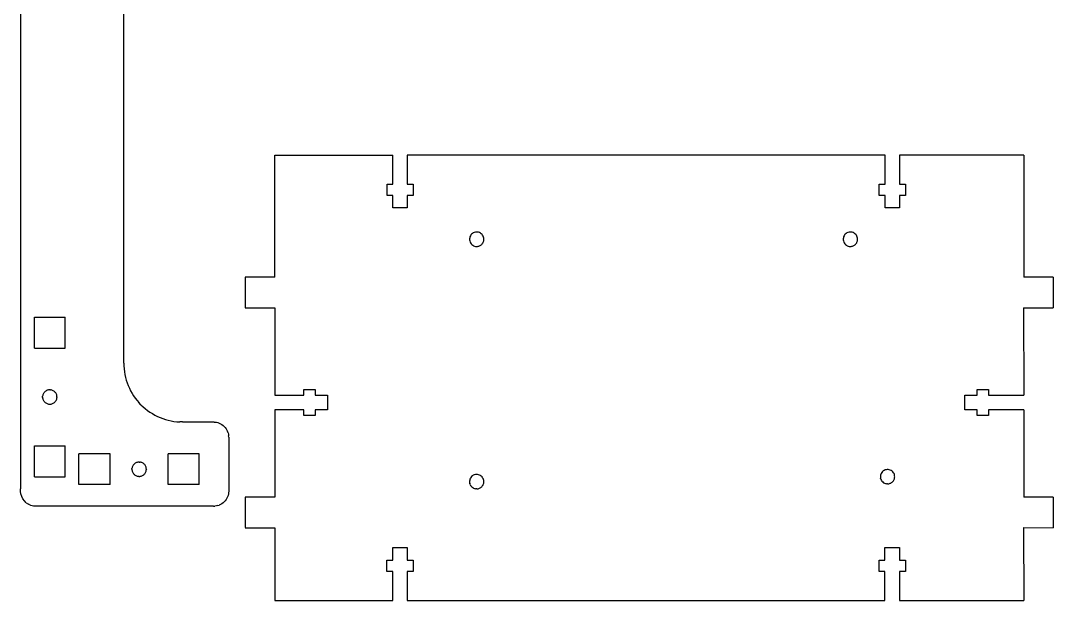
# Model space of a CAD drawing. Header units: millimetres. Extents: x -794 to 1477, y -521 to -225.
# Drawn here: x 857.8 to 1066.4, y -519.3 to -402.1 of the extents above; entities that cross this region are included whole.
import ezdxf

# ---------------------------------------------------------------- set-up
doc = ezdxf.new("R2010")
doc.units = ezdxf.units.MM
doc.linetypes.add('HIDDEN', pattern=[9.525, 6.35, -3.175])
doc.layers.get('0').update_dxf_attribs({"color": 253, "lineweight": 70, "true_color": 0x8faf8f})
doc.layers.add('Hidden', color=98, linetype='Continuous', lineweight=70, true_color=0x054805)

msp = doc.modelspace()

# ---------------------------------------------------------------- linework, layer by layer
at = {"color": 98, "lineweight": -3, "true_color": 0x054805}
for p, q in [((857.76, -229.48), (857.76, -496.71)), ((878.59, -471.32), (878.59, -253.32)), ((909.13, -442.08), (909.13, -429.28)), ((909.13, -429.28), (932.99, -429.28)), ((932.99, -435.13), (932.99, -429.28)), ((1032.41, -429.27), (935.89, -429.28)), ((935.89, -429.28), (935.89, -435.13)), ((1032.41, -435.13), (1032.41, -429.27)), ((1060.42, -429.28), (1035.31, -429.27)), ((1035.31, -429.27), (1035.31, -435.13)), ((1060.42, -429.28), (1060.42, -453.97)), ((931.79, -437.43), (931.79, -435.13)), ((931.79, -435.13), (932.99, -435.13)), ((935.89, -435.13), (937.09, -435.13)), ((937.09, -435.13), (937.09, -437.43)), ((1031.21, -437.43), (1031.21, -435.13)), ((1031.21, -435.13), (1032.41, -435.13)), ((1035.31, -435.13), (1036.51, -435.13)), ((1036.51, -435.13), (1036.51, -437.43)), ((932.99, -437.43), (931.79, -437.43)), ((932.99, -439.93), (932.99, -437.43)), ((937.09, -437.43), (935.89, -437.43)), ((935.89, -437.43), (935.89, -439.93)), ((1032.41, -437.43), (1031.21, -437.43)), ((1032.41, -439.93), (1032.41, -437.43)), ((1036.51, -437.43), (1035.31, -437.43)), ((1035.31, -437.43), (1035.31, -439.93)), ((935.89, -439.93), (932.99, -439.93)), ((1035.31, -439.93), (1032.41, -439.93)), ((909.13, -453.97), (909.13, -442.08)), ((948.49, -446), (948.46, -446.21)), ((948.46, -446.21), (948.46, -446.42)), ((948.46, -446.42), (948.5, -446.63)), ((948.54, -445.79), (948.49, -446)), ((948.63, -445.6), (948.54, -445.79)), ((948.74, -445.42), (948.63, -445.6)), ((948.88, -445.26), (948.74, -445.42)), ((949.04, -445.12), (948.88, -445.26)), ((949.22, -445), (949.04, -445.12)), ((949.42, -444.91), (949.22, -445)), ((949.63, -444.86), (949.42, -444.91)), ((949.84, -444.83), (949.63, -444.86)), ((950.05, -444.84), (949.84, -444.83)), ((950.26, -444.87), (950.05, -444.84)), ((950.46, -444.94), (950.26, -444.87)), ((950.65, -445.04), (950.46, -444.94)), ((950.83, -445.16), (950.65, -445.04)), ((950.98, -445.31), (950.83, -445.16)), ((951.11, -445.48), (950.98, -445.31)), ((951.22, -445.66), (951.11, -445.48)), ((951.3, -445.86), (951.22, -445.66)), ((951.34, -446.07), (951.3, -445.86)), ((951.33, -446.57), (951.35, -446.43)), ((951.35, -446.17), (951.34, -446.07)), ((951.36, -446.23), (951.35, -446.17)), ((951.35, -446.43), (951.36, -446.28)), ((951.36, -446.25), (951.36, -446.23)), ((951.36, -446.28), (951.36, -446.25)), ((1023.99, -446), (1023.96, -446.21)), ((1023.96, -446.21), (1023.96, -446.42)), ((1023.96, -446.42), (1024, -446.63)), ((1024.04, -445.79), (1023.99, -446)), ((1024.13, -445.6), (1024.04, -445.79)), ((1024.24, -445.42), (1024.13, -445.6)), ((1024.38, -445.26), (1024.24, -445.42)), ((1024.54, -445.12), (1024.38, -445.26)), ((1024.72, -445), (1024.54, -445.12)), ((1024.92, -444.91), (1024.72, -445)), ((1025.13, -444.86), (1024.92, -444.91)), ((1025.34, -444.83), (1025.13, -444.86)), ((1025.55, -444.84), (1025.34, -444.83)), ((1025.76, -444.87), (1025.55, -444.84)), ((1025.96, -444.94), (1025.76, -444.87)), ((1026.15, -445.04), (1025.96, -444.94)), ((1026.33, -445.16), (1026.15, -445.04)), ((1026.48, -445.31), (1026.33, -445.16)), ((1026.61, -445.48), (1026.48, -445.31)), ((1026.72, -445.66), (1026.61, -445.48)), ((1026.8, -445.86), (1026.72, -445.66)), ((1026.84, -446.07), (1026.8, -445.86)), ((1026.83, -446.57), (1026.85, -446.43)), ((1026.85, -446.17), (1026.84, -446.07)), ((1026.86, -446.23), (1026.85, -446.17)), ((1026.85, -446.43), (1026.86, -446.28)), ((1026.86, -446.25), (1026.86, -446.23)), ((1026.86, -446.28), (1026.86, -446.25)), ((948.5, -446.63), (948.57, -446.84)), ((948.57, -446.84), (948.66, -447.03)), ((948.66, -447.03), (948.79, -447.2)), ((948.79, -447.2), (948.93, -447.35)), ((948.93, -447.35), (949.1, -447.49)), ((949.1, -447.49), (949.29, -447.59)), ((949.29, -447.59), (949.49, -447.67)), ((949.49, -447.67), (949.69, -447.72)), ((949.69, -447.72), (949.91, -447.73)), ((949.91, -447.73), (950.06, -447.72)), ((950.06, -447.72), (950.2, -447.7)), ((950.2, -447.7), (950.34, -447.67)), ((950.34, -447.67), (950.47, -447.62)), ((950.47, -447.62), (950.6, -447.56)), ((950.6, -447.56), (950.72, -447.48)), ((950.72, -447.48), (950.83, -447.4)), ((950.83, -447.4), (950.93, -447.31)), ((950.93, -447.31), (951.03, -447.2)), ((951.03, -447.2), (951.11, -447.09)), ((951.11, -447.09), (951.18, -446.97)), ((951.18, -446.97), (951.24, -446.85)), ((951.24, -446.85), (951.29, -446.71)), ((951.29, -446.71), (951.33, -446.57)), ((1024, -446.63), (1024.07, -446.84)), ((1024.07, -446.84), (1024.16, -447.03)), ((1024.16, -447.03), (1024.29, -447.2)), ((1024.29, -447.2), (1024.43, -447.35)), ((1024.43, -447.35), (1024.6, -447.49)), ((1024.6, -447.49), (1024.79, -447.59)), ((1024.79, -447.59), (1024.99, -447.67)), ((1024.99, -447.67), (1025.19, -447.72)), ((1025.19, -447.72), (1025.41, -447.73)), ((1025.41, -447.73), (1025.56, -447.72)), ((1025.56, -447.72), (1025.7, -447.7)), ((1025.7, -447.7), (1025.84, -447.67)), ((1025.84, -447.67), (1025.97, -447.62)), ((1025.97, -447.62), (1026.1, -447.56)), ((1026.1, -447.56), (1026.22, -447.48)), ((1026.22, -447.48), (1026.33, -447.4)), ((1026.33, -447.4), (1026.43, -447.31)), ((1026.43, -447.31), (1026.53, -447.2)), ((1026.53, -447.2), (1026.61, -447.09)), ((1026.61, -447.09), (1026.68, -446.97)), ((1026.68, -446.97), (1026.74, -446.85)), ((1026.74, -446.85), (1026.79, -446.71)), ((1026.79, -446.71), (1026.83, -446.57)), ((903.13, -453.97), (903.13, -460.16)), ((909.13, -453.97), (903.13, -453.97)), ((1066.41, -453.97), (1060.42, -453.97)), ((1066.41, -453.97), (1066.41, -460.17)), ((903.13, -460.17), (909.13, -460.17)), ((909.13, -460.17), (909.13, -477.82)), ((1060.41, -460.16), (1060.42, -477.83)), ((1060.41, -460.16), (1066.41, -460.17)), ((860.56, -468.31), (860.55, -462.01)), ((860.55, -462.01), (866.75, -462.01)), ((866.75, -468.31), (866.75, -462.01)), ((860.56, -468.31), (866.75, -468.31)), ((878.59, -471.32), (878.6, -471.9)), ((878.6, -471.9), (878.65, -472.49)), ((878.65, -472.49), (878.72, -473.07)), ((878.72, -473.07), (878.82, -473.64)), ((878.82, -473.64), (878.95, -474.21)), ((878.95, -474.21), (879.1, -474.77)), ((879.1, -474.77), (879.28, -475.33)), ((879.28, -475.33), (879.49, -475.87)), ((862.26, -477.74), (862.23, -477.88)), ((862.31, -477.61), (862.26, -477.74)), ((862.37, -477.48), (862.31, -477.61)), ((862.45, -477.36), (862.37, -477.48)), ((862.53, -477.24), (862.45, -477.36)), ((862.63, -477.14), (862.53, -477.24)), ((862.73, -477.04), (862.63, -477.14)), ((862.85, -476.96), (862.73, -477.04)), ((862.97, -476.88), (862.85, -476.96)), ((863.1, -476.82), (862.97, -476.88)), ((863.23, -476.77), (863.1, -476.82)), ((863.37, -476.74), (863.23, -476.77)), ((863.51, -476.72), (863.37, -476.74)), ((863.58, -476.71), (863.51, -476.72)), ((863.62, -476.71), (863.58, -476.71)), ((863.63, -476.71), (863.62, -476.71)), ((863.65, -476.71), (863.8, -476.72)), ((863.65, -476.71), (863.65, -476.71)), ((863.94, -476.74), (863.8, -476.72)), ((864.08, -476.78), (863.94, -476.74)), ((864.22, -476.83), (864.08, -476.78)), ((864.34, -476.89), (864.22, -476.83)), ((864.46, -476.96), (864.34, -476.89)), ((864.58, -477.04), (864.46, -476.96)), ((864.68, -477.14), (864.58, -477.04)), ((864.77, -477.24), (864.68, -477.14)), ((864.86, -477.35), (864.77, -477.24)), ((864.93, -477.47), (864.86, -477.35)), ((864.99, -477.6), (864.93, -477.47)), ((865.04, -477.73), (864.99, -477.6)), ((865.07, -477.87), (865.04, -477.73)), ((879.49, -475.87), (879.73, -476.41)), ((879.73, -476.41), (879.99, -476.93)), ((879.99, -476.93), (880.28, -477.44)), ((880.28, -477.44), (880.59, -477.93)), ((914.98, -476.62), (917.28, -476.62)), ((914.98, -477.82), (914.98, -476.62)), ((917.28, -476.62), (917.28, -477.82)), ((1051.01, -476.63), (1053.31, -476.63)), ((1051.01, -477.83), (1051.01, -476.63)), ((1053.31, -476.63), (1053.31, -477.83)), ((862.2, -478.16), (862.21, -478.02)), ((862.2, -478.18), (862.2, -478.2)), ((862.2, -478.2), (862.2, -478.23)), ((862.2, -478.23), (862.21, -478.3)), ((862.23, -477.88), (862.21, -478.02)), ((862.23, -478.45), (862.21, -478.3)), ((862.23, -478.45), (862.26, -478.58)), ((862.26, -478.58), (862.31, -478.72)), ((862.31, -478.72), (862.37, -478.85)), ((862.37, -478.85), (862.45, -478.97)), ((862.45, -478.97), (862.53, -479.08)), ((862.53, -479.08), (862.63, -479.19)), ((862.63, -479.19), (862.73, -479.28)), ((862.73, -479.28), (862.85, -479.37)), ((862.85, -479.37), (862.97, -479.44)), ((862.97, -479.44), (863.1, -479.5)), ((863.1, -479.5), (863.23, -479.55)), ((863.23, -479.55), (863.37, -479.59)), ((863.37, -479.59), (863.51, -479.61)), ((863.51, -479.61), (863.65, -479.61)), ((863.65, -479.61), (863.79, -479.61)), ((863.79, -479.61), (863.94, -479.59)), ((863.94, -479.59), (864.07, -479.55)), ((864.07, -479.55), (864.21, -479.5)), ((864.21, -479.5), (864.34, -479.44)), ((864.34, -479.44), (864.46, -479.37)), ((864.46, -479.37), (864.57, -479.28)), ((864.57, -479.28), (864.68, -479.19)), ((864.68, -479.19), (864.77, -479.08)), ((864.77, -479.08), (864.86, -478.97)), ((864.86, -478.97), (864.93, -478.85)), ((864.93, -478.85), (864.99, -478.72)), ((864.99, -478.72), (865.04, -478.58)), ((865.04, -478.58), (865.08, -478.45)), ((865.1, -478.01), (865.07, -477.87)), ((865.08, -478.45), (865.1, -478.3)), ((865.1, -478.16), (865.1, -478.01)), ((865.1, -478.16), (865.1, -478.3)), ((880.59, -477.93), (880.93, -478.41)), ((880.93, -478.41), (881.29, -478.87)), ((881.29, -478.87), (881.67, -479.31)), ((882.07, -479.74), (881.67, -479.31)), ((882.07, -479.74), (882.5, -480.14)), ((909.13, -477.82), (914.98, -477.82)), ((917.28, -477.82), (919.78, -477.82)), ((919.78, -477.82), (919.78, -480.73)), ((1048.51, -477.83), (1051.01, -477.83)), ((1048.51, -480.73), (1048.51, -477.83)), ((1053.31, -477.83), (1060.42, -477.83)), ((882.5, -480.14), (882.94, -480.52)), ((882.94, -480.52), (883.4, -480.88)), ((883.4, -480.88), (883.88, -481.22)), ((883.88, -481.22), (884.37, -481.53)), ((884.37, -481.53), (884.88, -481.82)), ((884.88, -481.82), (885.4, -482.08)), ((909.13, -480.73), (909.13, -498.39)), ((914.98, -480.73), (909.13, -480.73)), ((914.98, -481.93), (914.98, -480.73)), ((917.28, -481.93), (914.98, -481.93)), ((917.28, -480.73), (917.28, -481.93)), ((919.78, -480.73), (917.28, -480.73)), ((1051.01, -480.73), (1048.51, -480.73)), ((1051.01, -481.93), (1051.01, -480.73)), ((1053.31, -481.93), (1051.01, -481.93)), ((1053.31, -480.73), (1053.31, -481.93)), ((1060.42, -480.73), (1053.31, -480.73)), ((1060.42, -480.73), (1060.42, -498.39)), ((885.4, -482.08), (885.93, -482.32)), ((885.93, -482.32), (886.48, -482.53)), ((886.48, -482.53), (887.03, -482.71)), ((887.03, -482.71), (887.6, -482.86)), ((887.6, -482.86), (888.17, -482.99)), ((888.17, -482.99), (888.74, -483.09)), ((888.74, -483.09), (889.32, -483.16)), ((889.32, -483.16), (889.9, -483.21)), ((890.49, -483.22), (889.9, -483.21)), ((890.49, -483.22), (896.7, -483.22)), ((896.72, -483.22), (896.74, -483.22)), ((896.74, -483.22), (896.78, -483.22)), ((896.78, -483.22), (896.85, -483.23)), ((896.85, -483.23), (897.01, -483.24)), ((897.01, -483.24), (897.31, -483.28)), ((897.31, -483.28), (897.6, -483.35)), ((897.6, -483.35), (897.89, -483.46)), ((897.89, -483.46), (898.16, -483.59)), ((898.16, -483.59), (898.42, -483.74)), ((898.42, -483.74), (898.67, -483.92)), ((898.67, -483.92), (898.89, -484.13)), ((898.89, -484.13), (899.1, -484.35)), ((899.1, -484.35), (899.28, -484.6)), ((899.28, -484.6), (899.44, -484.86)), ((899.44, -484.86), (899.57, -485.13)), ((899.67, -485.42), (899.57, -485.13)), ((899.67, -485.42), (899.74, -485.71)), ((899.74, -485.71), (899.79, -486.02)), ((899.8, -486.32), (899.79, -486.02)), ((860.56, -494.31), (860.55, -488.01)), ((860.55, -488.01), (866.75, -488.01)), ((866.75, -494.31), (866.75, -488.01)), ((899.8, -486.32), (899.8, -497.17)), ((875.85, -489.67), (869.55, -489.67)), ((869.55, -495.87), (869.55, -489.67)), ((875.85, -495.87), (875.85, -489.67)), ((887.55, -495.87), (887.55, -489.67)), ((893.85, -489.67), (887.55, -489.67)), ((893.85, -495.87), (893.85, -489.67)), ((880.32, -492.35), (880.28, -492.48)), ((880.36, -492.21), (880.32, -492.35)), ((880.42, -492.08), (880.36, -492.21)), ((880.5, -491.96), (880.42, -492.08)), ((880.58, -491.85), (880.5, -491.96)), ((880.68, -491.74), (880.58, -491.85)), ((880.78, -491.65), (880.68, -491.74)), ((880.9, -491.56), (880.78, -491.65)), ((881.02, -491.49), (880.9, -491.56)), ((881.15, -491.43), (881.02, -491.49)), ((881.28, -491.38), (881.15, -491.43)), ((881.42, -491.34), (881.28, -491.38)), ((881.56, -491.32), (881.42, -491.34)), ((881.63, -491.32), (881.56, -491.32)), ((881.67, -491.32), (881.63, -491.32)), ((881.69, -491.32), (881.67, -491.32)), ((881.7, -491.32), (881.85, -491.32)), ((882, -491.35), (881.85, -491.32)), ((882.14, -491.38), (882, -491.35)), ((882.27, -491.43), (882.14, -491.38)), ((882.4, -491.49), (882.27, -491.43)), ((882.52, -491.56), (882.4, -491.49)), ((882.63, -491.65), (882.52, -491.56)), ((882.73, -491.74), (882.63, -491.65)), ((882.82, -491.84), (882.73, -491.74)), ((882.91, -491.96), (882.82, -491.84)), ((882.98, -492.08), (882.91, -491.96)), ((883.04, -492.2), (882.98, -492.08)), ((883.09, -492.34), (883.04, -492.2)), ((883.13, -492.48), (883.09, -492.34)), ((860.56, -494.31), (866.75, -494.31)), ((880.25, -492.77), (880.26, -492.63)), ((880.25, -492.79), (880.25, -492.77)), ((880.25, -492.79), (880.25, -492.8)), ((880.25, -492.8), (880.25, -492.84)), ((880.25, -492.84), (880.26, -492.91)), ((880.28, -492.48), (880.26, -492.63)), ((880.26, -492.91), (880.28, -493.05)), ((880.28, -493.05), (880.32, -493.19)), ((880.32, -493.19), (880.36, -493.32)), ((880.36, -493.32), (880.42, -493.45)), ((880.42, -493.45), (880.5, -493.57)), ((880.5, -493.57), (880.58, -493.69)), ((880.58, -493.69), (880.68, -493.79)), ((880.68, -493.79), (880.78, -493.89)), ((880.78, -493.89), (880.9, -493.97)), ((880.9, -493.97), (881.02, -494.05)), ((881.02, -494.05), (881.15, -494.11)), ((881.15, -494.11), (881.28, -494.16)), ((881.28, -494.16), (881.42, -494.19)), ((881.42, -494.19), (881.56, -494.21)), ((881.7, -494.22), (881.56, -494.21)), ((881.71, -494.22), (881.7, -494.22)), ((881.71, -494.22), (881.7, -494.22)), ((881.71, -494.22), (881.7, -494.22)), ((881.72, -494.22), (881.74, -494.22)), ((881.74, -494.22), (881.78, -494.22)), ((881.78, -494.22), (881.85, -494.21)), ((881.85, -494.21), (881.99, -494.19)), ((881.99, -494.19), (882.13, -494.16)), ((882.13, -494.16), (882.26, -494.11)), ((882.26, -494.11), (882.39, -494.05)), ((882.39, -494.05), (882.51, -493.97)), ((882.51, -493.97), (882.62, -493.89)), ((882.62, -493.89), (882.73, -493.79)), ((882.73, -493.79), (882.83, -493.69)), ((882.83, -493.69), (882.91, -493.57)), ((882.91, -493.57), (882.98, -493.45)), ((882.98, -493.45), (883.05, -493.32)), ((883.05, -493.32), (883.09, -493.19)), ((883.09, -493.19), (883.13, -493.05)), ((883.15, -492.62), (883.13, -492.48)), ((883.13, -493.05), (883.15, -492.91)), ((883.16, -492.77), (883.15, -492.62)), ((883.16, -492.77), (883.15, -492.91)), ((948.74, -494.42), (948.63, -494.6)), ((948.88, -494.26), (948.74, -494.42)), ((949.04, -494.12), (948.88, -494.26)), ((949.22, -494), (949.04, -494.12)), ((949.42, -493.91), (949.22, -494)), ((949.63, -493.86), (949.42, -493.91)), ((949.84, -493.83), (949.63, -493.86)), ((950.05, -493.84), (949.84, -493.83)), ((950.26, -493.87), (950.05, -493.84)), ((950.46, -493.94), (950.26, -493.87)), ((950.65, -494.04), (950.46, -493.94)), ((950.83, -494.16), (950.65, -494.04)), ((950.98, -494.31), (950.83, -494.16)), ((951.11, -494.48), (950.98, -494.31)), ((951.22, -494.66), (951.11, -494.48)), ((1031.49, -494), (1031.46, -494.21)), ((1031.46, -494.21), (1031.46, -494.42)), ((1031.46, -494.42), (1031.5, -494.63)), ((1031.54, -493.79), (1031.49, -494)), ((1031.63, -493.6), (1031.54, -493.79)), ((1031.74, -493.42), (1031.63, -493.6)), ((1031.88, -493.26), (1031.74, -493.42)), ((1032.04, -493.12), (1031.88, -493.26)), ((1032.22, -493), (1032.04, -493.12)), ((1032.42, -492.91), (1032.22, -493)), ((1032.63, -492.86), (1032.42, -492.91)), ((1032.84, -492.83), (1032.63, -492.86)), ((1033.05, -492.84), (1032.84, -492.83)), ((1033.26, -492.87), (1033.05, -492.84)), ((1033.46, -492.94), (1033.26, -492.87)), ((1033.65, -493.04), (1033.46, -492.94)), ((1033.83, -493.16), (1033.65, -493.04)), ((1033.98, -493.31), (1033.83, -493.16)), ((1034.11, -493.48), (1033.98, -493.31)), ((1034.22, -493.66), (1034.11, -493.48)), ((1034.3, -493.86), (1034.22, -493.66)), ((1034.34, -494.07), (1034.3, -493.86)), ((1034.33, -494.57), (1034.35, -494.43)), ((1034.35, -494.17), (1034.34, -494.07)), ((1034.36, -494.23), (1034.35, -494.17)), ((1034.35, -494.43), (1034.36, -494.28)), ((1034.36, -494.25), (1034.36, -494.23)), ((1034.36, -494.27), (1034.36, -494.25)), ((875.85, -495.87), (869.55, -495.87)), ((893.85, -495.87), (887.55, -495.87)), ((948.49, -495), (948.46, -495.21)), ((948.46, -495.21), (948.46, -495.42)), ((948.46, -495.42), (948.5, -495.63)), ((948.54, -494.79), (948.49, -495)), ((948.57, -495.84), (948.5, -495.63)), ((948.63, -494.6), (948.54, -494.79)), ((948.57, -495.84), (948.66, -496.03)), ((948.66, -496.03), (948.79, -496.2)), ((948.79, -496.2), (948.93, -496.35)), ((948.93, -496.35), (949.1, -496.49)), ((949.1, -496.49), (949.29, -496.59)), ((950.47, -496.62), (950.6, -496.56)), ((950.6, -496.56), (950.72, -496.48)), ((950.72, -496.48), (950.83, -496.4)), ((950.83, -496.4), (950.93, -496.31)), ((950.93, -496.31), (951.03, -496.2)), ((951.03, -496.2), (951.11, -496.09)), ((951.11, -496.09), (951.18, -495.97)), ((951.18, -495.97), (951.24, -495.85)), ((951.3, -494.86), (951.22, -494.66)), ((951.24, -495.85), (951.29, -495.71)), ((951.29, -495.71), (951.33, -495.57)), ((951.34, -495.07), (951.3, -494.86)), ((951.33, -495.57), (951.35, -495.43)), ((951.35, -495.17), (951.34, -495.07)), ((951.36, -495.23), (951.35, -495.17)), ((951.35, -495.43), (951.36, -495.28)), ((951.36, -495.25), (951.36, -495.23)), ((951.36, -495.27), (951.36, -495.25)), ((1031.57, -494.84), (1031.5, -494.63)), ((1031.57, -494.84), (1031.66, -495.03)), ((1031.66, -495.03), (1031.79, -495.2)), ((1031.79, -495.2), (1031.93, -495.35)), ((1031.93, -495.35), (1032.1, -495.49)), ((1032.1, -495.49), (1032.29, -495.59)), ((1032.29, -495.59), (1032.49, -495.67)), ((1032.49, -495.67), (1032.69, -495.72)), ((1032.91, -495.73), (1032.69, -495.72)), ((1032.91, -495.73), (1033.06, -495.72)), ((1033.06, -495.72), (1033.2, -495.7)), ((1033.2, -495.7), (1033.34, -495.67)), ((1033.34, -495.67), (1033.47, -495.62)), ((1033.47, -495.62), (1033.6, -495.56)), ((1033.6, -495.56), (1033.72, -495.48)), ((1033.72, -495.48), (1033.83, -495.4)), ((1033.83, -495.4), (1033.93, -495.31)), ((1033.93, -495.31), (1034.03, -495.2)), ((1034.03, -495.2), (1034.11, -495.09)), ((1034.11, -495.09), (1034.18, -494.97)), ((1034.18, -494.97), (1034.24, -494.85)), ((1034.24, -494.85), (1034.29, -494.71)), ((1034.29, -494.71), (1034.33, -494.57)), ((857.76, -497.24), (857.76, -496.71)), ((857.82, -497.77), (857.76, -497.24)), ((857.97, -498.28), (857.82, -497.77)), ((858.2, -498.76), (857.97, -498.28)), ((899.44, -498.62), (899.28, -498.88)), ((899.57, -498.35), (899.44, -498.62)), ((899.67, -498.06), (899.57, -498.35)), ((899.74, -497.77), (899.67, -498.06)), ((899.79, -497.47), (899.74, -497.77)), ((899.8, -497.32), (899.79, -497.47)), ((899.8, -497.18), (899.8, -497.2)), ((899.8, -497.2), (899.8, -497.24)), ((899.8, -497.24), (899.8, -497.32)), ((903.13, -498.39), (903.13, -504.58)), ((909.13, -498.39), (903.13, -498.39)), ((949.29, -496.59), (949.49, -496.67)), ((949.49, -496.67), (949.69, -496.72)), ((949.91, -496.73), (949.69, -496.72)), ((949.91, -496.73), (950.06, -496.72)), ((950.06, -496.72), (950.2, -496.7)), ((950.2, -496.7), (950.34, -496.67)), ((950.34, -496.67), (950.47, -496.62)), ((1066.41, -498.39), (1060.42, -498.39)), ((1066.41, -498.39), (1066.41, -504.59)), ((858.52, -499.19), (858.2, -498.76)), ((858.9, -499.56), (858.52, -499.19)), ((858.9, -499.56), (859.33, -499.86)), ((859.82, -500.08), (859.33, -499.86)), ((860.33, -500.22), (859.82, -500.08)), ((860.6, -500.25), (860.33, -500.22)), ((860.73, -500.26), (860.6, -500.25)), ((860.79, -500.26), (860.73, -500.26)), ((860.73, -500.26), (860.79, -500.26)), ((860.83, -500.26), (860.79, -500.26)), ((860.83, -500.26), (860.79, -500.26)), ((860.84, -500.26), (860.83, -500.26)), ((860.84, -500.26), (860.83, -500.26)), ((860.86, -500.26), (860.84, -500.26)), ((860.86, -500.26), (860.84, -500.26)), ((896.7, -500.26), (860.86, -500.26)), ((896.7, -500.26), (897.01, -500.25)), ((897.31, -500.2), (897.01, -500.25)), ((897.6, -500.13), (897.31, -500.2)), ((897.6, -500.13), (897.89, -500.03)), ((898.16, -499.9), (897.89, -500.03)), ((898.42, -499.74), (898.16, -499.9)), ((898.67, -499.56), (898.42, -499.74)), ((898.89, -499.35), (898.67, -499.56)), ((899.1, -499.13), (898.89, -499.35)), ((899.28, -498.88), (899.1, -499.13)), ((903.13, -504.59), (909.13, -504.59)), ((909.13, -504.59), (909.13, -519.28)), ((1060.41, -504.58), (1060.42, -519.28)), ((1060.41, -504.58), (1066.41, -504.59)), ((932.98, -508.62), (935.88, -508.62)), ((932.98, -511.12), (932.98, -508.62)), ((935.88, -508.62), (935.88, -511.12)), ((1032.4, -508.62), (1035.31, -508.62)), ((1032.4, -511.12), (1032.4, -508.62)), ((1035.31, -508.62), (1035.31, -511.12)), ((931.78, -511.12), (932.98, -511.12)), ((931.78, -513.42), (931.78, -511.12)), ((935.88, -511.12), (937.08, -511.12)), ((937.08, -511.12), (937.08, -513.42)), ((1031.2, -511.12), (1032.4, -511.12)), ((1031.2, -513.42), (1031.2, -511.12)), ((1035.31, -511.12), (1036.51, -511.12)), ((1036.51, -511.12), (1036.51, -513.42)), ((932.98, -513.42), (931.78, -513.42)), ((932.98, -519.28), (932.98, -513.42)), ((935.88, -513.42), (935.88, -519.28)), ((937.08, -513.42), (935.88, -513.42)), ((1032.4, -513.42), (1031.2, -513.42)), ((1032.4, -519.28), (1032.4, -513.42)), ((1035.31, -513.42), (1035.31, -519.28)), ((1036.51, -513.42), (1035.31, -513.42)), ((909.13, -519.28), (932.98, -519.28)), ((935.88, -519.28), (1032.4, -519.28)), ((1035.31, -519.28), (1060.42, -519.28))]:
    msp.add_line(p, q, dxfattribs=at)
at = {"layer": 'Hidden', "linetype": 'HIDDEN', "lineweight": -3}
for p, q in [((951.36, -446.25), (951.36, -446.28)), ((951.36, -446.25), (951.36, -446.27)), ((1026.86, -446.25), (1026.86, -446.28)), ((1026.86, -446.25), (1026.86, -446.27)), ((863.65, -476.71), (863.65, -476.71)), ((863.65, -476.71), (863.65, -476.71)), ((896.71, -483.22), (896.7, -483.22)), ((896.7, -483.22), (896.71, -483.22)), ((896.7, -483.22), (896.71, -483.22)), ((881.7, -494.22), (881.7, -494.22)), ((881.7, -494.22), (881.7, -494.22)), ((881.7, -494.22), (881.71, -494.22)), ((881.71, -494.22), (881.7, -494.22)), ((1034.36, -494.25), (1034.36, -494.27)), ((1034.36, -494.27), (1034.36, -494.25)), ((951.36, -495.25), (951.36, -495.27)), ((951.36, -495.27), (951.36, -495.25)), ((860.86, -500.26), (860.84, -500.26))]:
    msp.add_line(p, q, dxfattribs=at)

doc.saveas('drawing.dxf')
